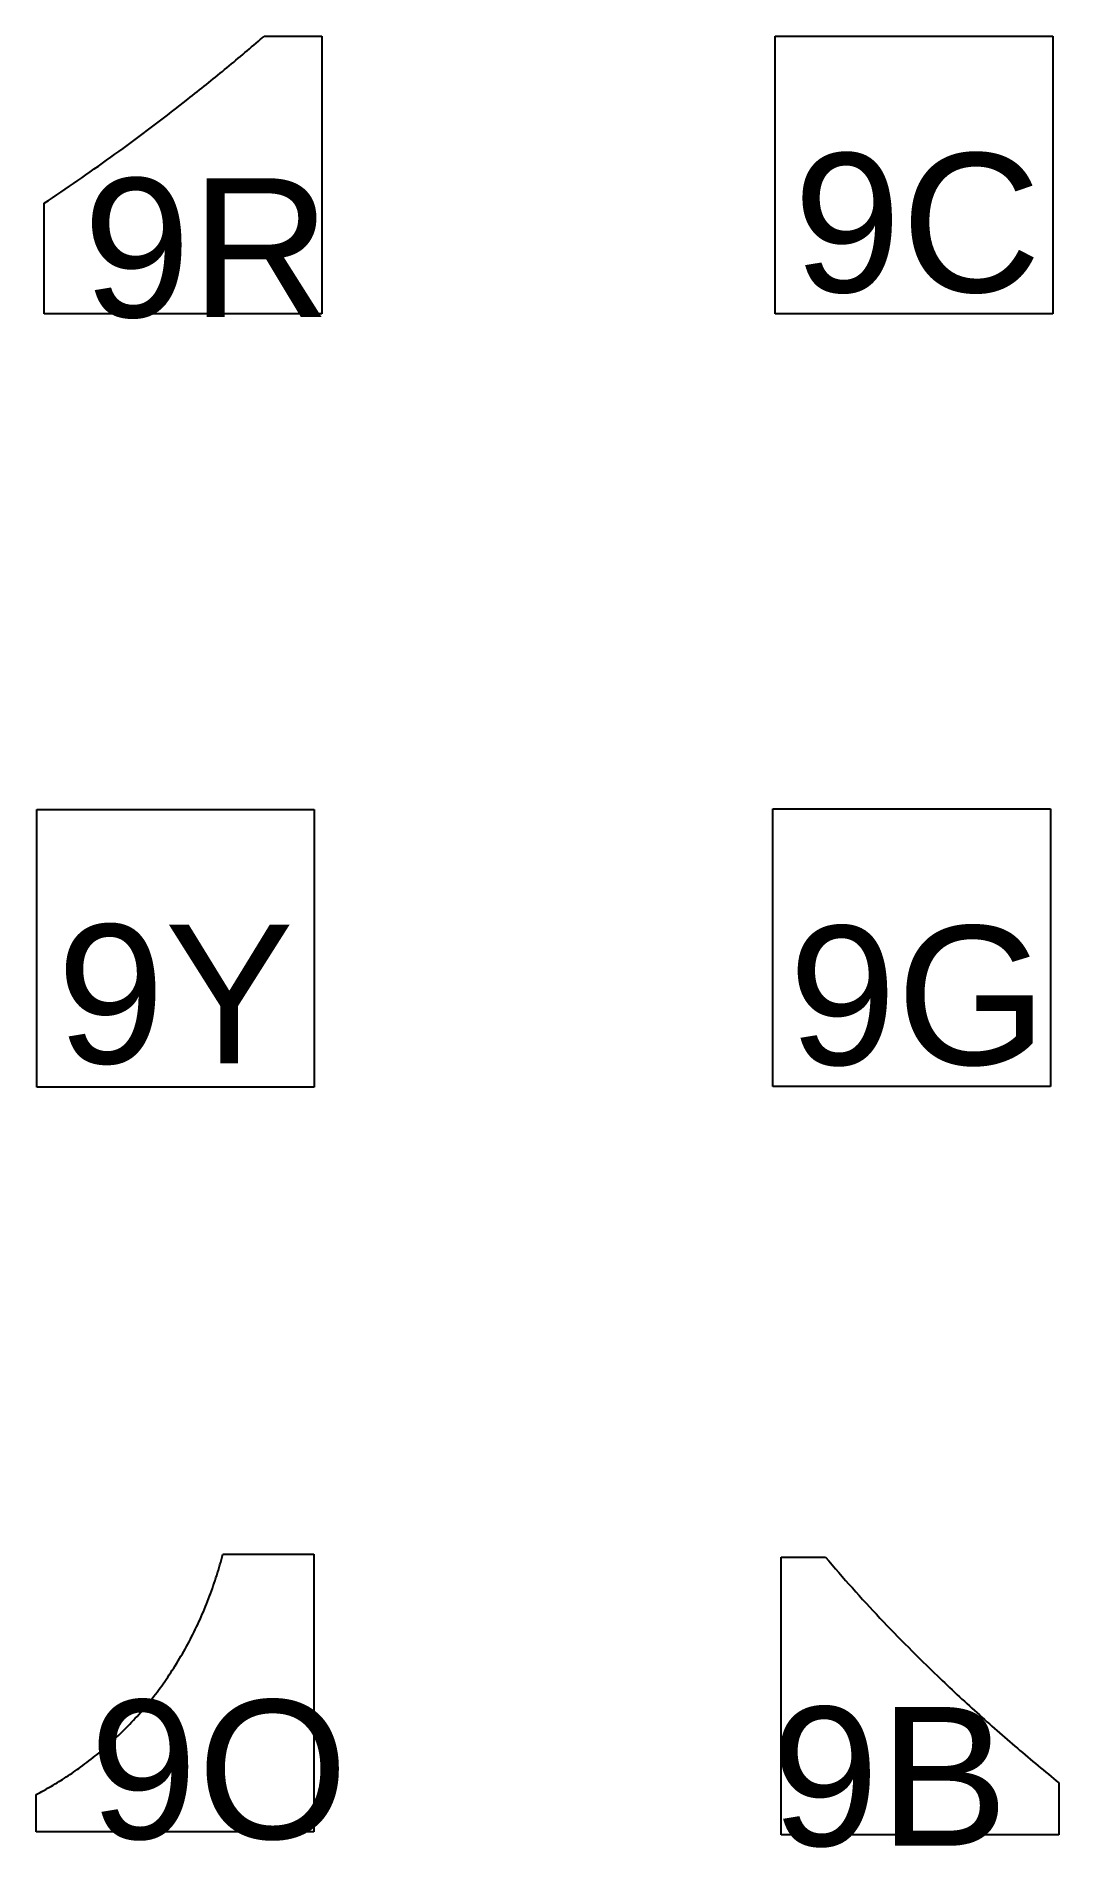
# Model space of a CAD drawing. Header units: millimetres. Extents: x 1.7 to 9.1, y 2 to 15.
import ezdxf

# ---------------------------------------------------------------- set-up
doc = ezdxf.new("R2010")
doc.units = ezdxf.units.MM
doc.header["$MEASUREMENT"] = 0
doc.layers.add('CUT', color=1, linetype='Continuous')
doc.layers.add('DISPLAY', color=163, linetype='Continuous')

msp = doc.modelspace()

# ---------------------------------------------------------------- linework, layer by layer
at = {"layer": 'CUT'}
for p, q in [((3.388, 15.034), (3.804, 15.034)), ((3.804, 15.034), (3.804, 13.034)), ((7.072, 13.035), (7.072, 15.035)), ((7.072, 15.035), (9.072, 15.035)), ((9.072, 15.035), (9.072, 13.035)), ((2.75, 14.511), (2.84, 14.582)), ((1.804, 13.034), (1.804, 13.831)), ((3.804, 13.034), (1.804, 13.034)), ((9.072, 13.035), (7.072, 13.035)), ((1.75, 9.464), (3.75, 9.464)), ((1.75, 7.464), (1.75, 9.464)), ((3.75, 9.464), (3.75, 7.464)), ((7.054, 7.468), (7.054, 9.468)), ((7.054, 9.468), (9.054, 9.468)), ((9.054, 9.468), (9.054, 7.468)), ((3.75, 7.464), (1.75, 7.464)), ((9.054, 7.468), (7.054, 7.468)), ((3.091, 4.1), (3.747, 4.1)), ((3.747, 4.1), (3.747, 2.1)), ((7.115, 2.079), (7.115, 4.079)), ((7.115, 4.079), (7.435, 4.079)), ((1.747, 2.1), (1.747, 2.368)), ((9.115, 2.452), (9.115, 2.079)), ((3.747, 2.1), (1.747, 2.1)), ((9.115, 2.079), (7.115, 2.079))]:
    msp.add_line(p, q, dxfattribs=at)
for points, knots in [([(2.84, 14.582), (2.929, 14.652), (3.105, 14.793), (3.286, 14.946), (3.38, 15.027), (3.388, 15.034)], [-1, -1, -1, -1, -0.523061, -0.046378, 0, 0, 0, 0]), ([(1.804, 13.831), (1.885, 13.885), (2.046, 13.994), (2.284, 14.162), (2.519, 14.334), (2.673, 14.452), (2.75, 14.511)], [-1, -1, -1, -1, -0.7498456, -0.4996918, -0.2498455, 0, 0, 0, 0]), ([(1.747, 2.368), (1.783, 2.388), (1.857, 2.428), (1.964, 2.494), (2.074, 2.57), (2.187, 2.657), (2.301, 2.756), (2.409, 2.862), (2.512, 2.973), (2.607, 3.09), (2.697, 3.215), (2.781, 3.347), (2.859, 3.486), (2.928, 3.63), (2.99, 3.777), (3.043, 3.928), (3.075, 4.036), (3.09, 4.094), (3.091, 4.1)], [-1, -1, -1, -1, -0.944361, -0.888693, -0.833056, -0.766415, -0.699553, -0.632578, -0.565601, -0.498737, -0.432095, -0.361712, -0.291114, -0.220385, -0.149635, -0.078985, -0.008569, 0, 0, 0, 0]), ([(7.435, 4.079), (7.499, 4.004), (7.626, 3.855), (7.825, 3.639), (8.03, 3.428), (8.262, 3.2), (8.523, 2.957), (8.815, 2.7), (9.015, 2.535), (9.115, 2.452)], [-1, -1, -1, -1, -0.874508, -0.748968, -0.623417, -0.497909, -0.331954, -0.165963, 0, 0, 0, 0])]:
    msp.add_open_spline(points, degree=3, knots=knots, dxfattribs=at)

# ---------------------------------------------------------------- texts
at = {"layer": 'DISPLAY', "char_height": 1, "attachment_point": 7, "line_spacing_factor": 0.963855}
for s, insert, width in [('\\fHelvetica;9C', (7.202, 13.177), 2.74096), ('\\fHelvetica;9R', (2.083, 12.997), 2.74699), ('\\fHelvetica;9Y', (1.895, 7.621), 2.71084), ('\\fHelvetica;9G', (7.168, 7.611), 2.77108), ('\\fHelvetica;9O', (2.131, 2.035), 2.81928), ('\\fHelvetica;9B', (7.043, 1.985), 2.66265)]:
    msp.add_mtext(s, dxfattribs=dict(at, insert=insert, width=width))

doc.saveas('drawing.dxf')
